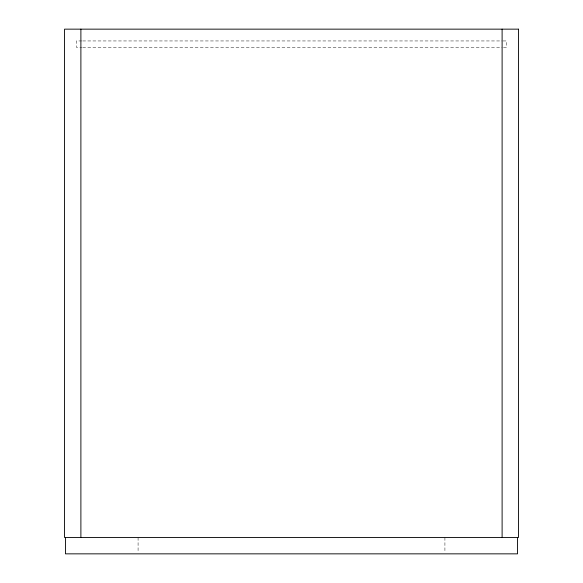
<?xml version="1.0" encoding="UTF-8"?>
<svg xmlns="http://www.w3.org/2000/svg" width="583" height="583" viewBox="0 0 583 583"><rect width="100%" height="100%" fill="white"/><g stroke="black" fill="none" stroke-linecap="round" stroke-linejoin="round"><path stroke-width="0.44" stroke-dasharray="2.92 2.19" d="M81.809 40.948L76.358 40.948L76.358 47.303L81.809 47.303M82.72 40.948L502.094 40.948M503.005 40.948L506.642 40.948L506.642 47.303L503.005 47.303M82.713 47.303L502.094 47.303M444.916 537.511L444.916 552.035M138.084 537.511L138.084 552.035"/><path stroke-width="0.87" d="M517.536 537.511L517.536 553.85L65.464 553.85L65.464 537.511M502.109 29.15L502.109 537.511M80.891 29.15L80.891 537.511M518.447 29.15L64.553 29.15L64.553 537.511L518.447 537.511L518.447 29.15"/></g></svg>
